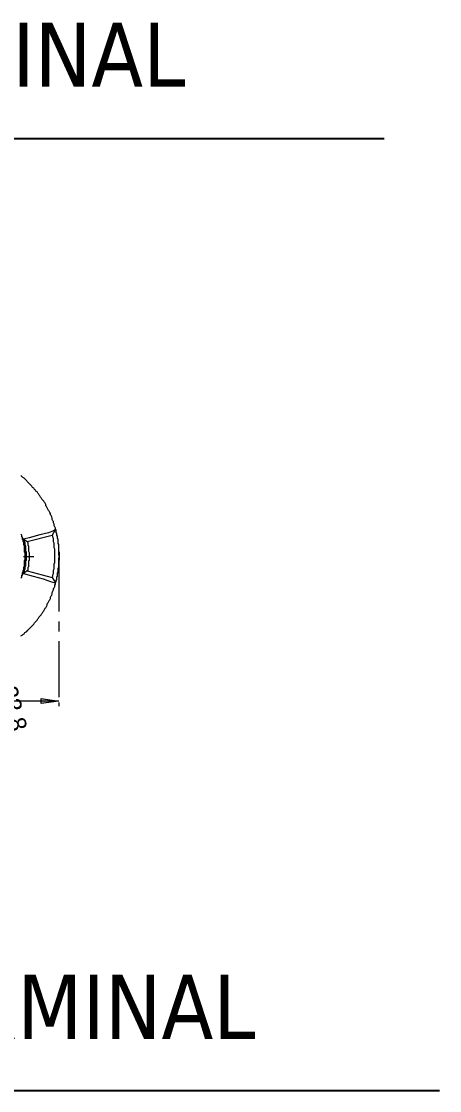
# Model space of a CAD drawing. Header units: millimetres. Extents: x 89051 to 218395, y -330386 to -125649.
# Drawn here: x 100765 to 101091, y -134660 to -133827 of the extents above; entities that cross this region are included whole.
import ezdxf

# ---------------------------------------------------------------- set-up
doc = ezdxf.new("R2010")
doc.units = ezdxf.units.MM
doc.header["$LTSCALE"] = 13
doc.layers.add('C00-00-00', color=7, linetype='Continuous')
doc.layers.add('C00-00-FF', color=5, linetype='Continuous', true_color=0x0000ff)
doc.layers.add('标注、文本', color=3, linetype='Continuous', lineweight=25)
doc.layers.add('铁心', color=3, linetype='Continuous', lineweight=0)
doc.styles.get("Standard").update_dxf_attribs({"font": 'gbenor.shx', "bigfont": 'gbcbig.shx'})
doc.styles.add('Tahoma$001', font='tahoma.ttf', dxfattribs={"height": 2.159784})

msp = doc.modelspace()

# ---------------------------------------------------------------- hatches: boundary and pattern name
at = {"layer": 'C00-00-00'}
h = msp.add_hatch(color=256, dxfattribs=at)
h.dxf.hatch_style = 2
h.paths.add_polyline_path([(100767.47, -134247.73), (100767.62, -134247.37), (100767.98, -134247.22), (100768.34, -134247.37), (100768.49, -134247.73), (100768.34, -134248.09), (100767.98, -134248.24), (100767.62, -134248.09)])
at = {"layer": '铁心', "lineweight": 13}
h = msp.add_hatch(color=256, dxfattribs=at)
h.dxf.hatch_style = 2
h.paths.add_polyline_path([(100794.61, -134356.84), (100780.78, -134358.89), (100780.78, -134354.79)])

# ---------------------------------------------------------------- linework, layer by layer
at = {"layer": 'C00-00-00', "lineweight": 15}
for points in [[(100764.91, -134306.13), (100765.93, -134305.61), (100766.44, -134305.1), (100767.47, -134304.59), (100767.98, -134303.56), (100769, -134303.05), (100769.52, -134302.54), (100770.54, -134301.52), (100771.05, -134301), (100771.56, -134300.49), (100772.59, -134299.47), (100773.1, -134298.95), (100773.61, -134298.44), (100774.64, -134297.42), (100775.15, -134296.91), (100775.66, -134295.88), (100776.17, -134295.37), (100777.2, -134294.34), (100777.71, -134293.83), (100778.22, -134292.81), (100778.74, -134292.29), (100779.25, -134291.27), (100779.76, -134290.76), (100780.78, -134289.73), (100781.3, -134288.71), (100781.81, -134288.2), (100782.32, -134287.17), (100782.83, -134286.66), (100783.35, -134285.64), (100783.86, -134284.61), (100784.37, -134284.1), (100784.88, -134283.07), (100785.39, -134282.05), (100785.39, -134281.03), (100785.91, -134280.51), (100786.42, -134279.49), (100786.93, -134278.46), (100787.44, -134277.95), (100787.96, -134276.93), (100787.96, -134275.9), (100788.47, -134274.88), (100788.98, -134274.37), (100789.49, -134273.34), (100789.49, -134272.32), (100790, -134271.29), (100790.52, -134270.27), (100790.52, -134269.24), (100791.03, -134268.73), (100791.54, -134267.71), (100791.54, -134266.68), (100792.05, -134265.66), (100792.05, -134264.63), (100792.57, -134263.61), (100792.57, -134263.1), (100793.08, -134262.07), (100793.08, -134261.05), (100793.08, -134260.02), (100793.59, -134259), (100793.59, -134257.98), (100793.59, -134256.95), (100794.1, -134255.93), (100794.1, -134254.9), (100794.1, -134253.88), (100794.1, -134253.37), (100794.61, -134252.34), (100794.61, -134251.32), (100794.61, -134250.29), (100794.61, -134249.27), (100794.61, -134248.24), (100794.61, -134247.22), (100794.61, -134246.19), (100794.61, -134245.17), (100795.13, -134244.15), (100794.61, -134243.12), (100794.61, -134242.1), (100794.61, -134241.58), (100794.61, -134240.56), (100794.61, -134239.53), (100794.61, -134238.51), (100794.61, -134237.49), (100794.61, -134236.46), (100794.61, -134235.44), (100794.1, -134234.41), (100794.1, -134233.39), (100794.1, -134232.36), (100794.1, -134231.34), (100793.59, -134230.31), (100793.59, -134229.8), (100793.59, -134228.78), (100793.08, -134227.75), (100793.08, -134226.73), (100792.57, -134225.7), (100792.57, -134224.68), (100792.57, -134223.66), (100792.05, -134222.63), (100792.05, -134222.12), (100791.54, -134221.09), (100791.03, -134220.07), (100791.03, -134219.05), (100790.52, -134218.02), (100790.52, -134217), (100790, -134216.48), (100789.49, -134215.46), (100789.49, -134214.44), (100788.98, -134213.41), (100788.47, -134212.39), (100787.96, -134211.87), (100787.96, -134210.85), (100787.44, -134209.83), (100786.93, -134208.8), (100786.42, -134208.29), (100785.91, -134207.26), (100785.39, -134206.24), (100784.88, -134205.22), (100784.37, -134204.7), (100784.37, -134203.68), (100783.86, -134202.65), (100783.35, -134202.14), (100782.83, -134201.12), (100782.32, -134200.61), (100781.3, -134199.58), (100780.78, -134198.56), (100780.27, -134198.04), (100779.76, -134197.02), (100779.25, -134196.51), (100778.74, -134195.48), (100778.22, -134194.97), (100777.71, -134193.95), (100776.69, -134193.43), (100776.17, -134192.41), (100775.66, -134191.9), (100775.15, -134190.87), (100774.13, -134190.36), (100773.61, -134189.34), (100773.1, -134188.82), (100772.08, -134187.8), (100771.56, -134187.29), (100771.05, -134186.77), (100770.03, -134185.75), (100769.52, -134185.24), (100769, -134184.73), (100767.98, -134183.7), (100767.47, -134183.19), (100766.44, -134182.68), (100765.93, -134182.16), (100764.91, -134181.14)], [(100764.91, -134226.73), (100765.42, -134227.24), (100765.42, -134228.27), (100765.42, -134228.78), (100765.93, -134229.29), (100765.93, -134229.8), (100765.93, -134230.83), (100766.44, -134231.34), (100766.44, -134231.85), (100766.44, -134232.36), (100766.95, -134233.39), (100766.95, -134233.9), (100766.95, -134234.41), (100766.95, -134234.92), (100767.47, -134235.95), (100767.47, -134236.46), (100767.47, -134236.97), (100767.47, -134237.49), (100767.47, -134238.51), (100767.47, -134239.02), (100767.47, -134239.53), (100767.47, -134240.56), (100767.98, -134241.07), (100767.98, -134241.58), (100767.98, -134242.1), (100767.98, -134243.12), (100767.98, -134243.63), (100767.98, -134244.15), (100767.98, -134244.66), (100767.98, -134245.68), (100767.98, -134246.19), (100767.98, -134246.71), (100767.47, -134247.73), (100767.47, -134248.24), (100767.47, -134248.76), (100767.47, -134249.27), (100767.47, -134250.29), (100767.47, -134250.8), (100767.47, -134251.32), (100767.47, -134251.83), (100766.95, -134252.85), (100766.95, -134253.37), (100766.95, -134253.88), (100766.95, -134254.39), (100766.44, -134255.41), (100766.44, -134255.93), (100766.44, -134256.44), (100765.93, -134256.95), (100765.93, -134257.98), (100765.93, -134258.49), (100765.42, -134259), (100765.42, -134259.51), (100765.42, -134260.54), (100764.91, -134261.05)], [(100765.93, -134228.78), (100766.95, -134233.9)], [(100792.05, -134223.14), (100790.52, -134224.17), (100786.42, -134225.7), (100779.76, -134227.24), (100771.56, -134229.8), (100766.95, -134230.83)], [(100789.49, -134227.75), (100770.03, -134232.88)], [(100789.49, -134227.75), (100792.05, -134223.14)], [(100789.49, -134260.54), (100790, -134259.51), (100790, -134258.49), (100790.52, -134257.46), (100790.52, -134256.44), (100790.52, -134255.41), (100790.52, -134254.9), (100791.03, -134253.88), (100791.03, -134252.85), (100791.03, -134251.83), (100791.03, -134250.8), (100791.03, -134249.78), (100791.54, -134249.27), (100791.54, -134248.24), (100791.54, -134247.22), (100791.54, -134246.19), (100791.54, -134245.17), (100791.54, -134244.15), (100791.54, -134243.63), (100791.54, -134242.61), (100791.54, -134241.58), (100791.54, -134240.56), (100791.54, -134239.53), (100791.54, -134238.51), (100791.03, -134237.49), (100791.03, -134236.97), (100791.03, -134235.95), (100791.03, -134234.92), (100791.03, -134233.9), (100790.52, -134232.88), (100790.52, -134231.85), (100790.52, -134231.34), (100790.52, -134230.31), (100790, -134229.29), (100790, -134228.27), (100789.49, -134227.75)], [(100792.05, -134264.63), (100792.57, -134263.61), (100792.57, -134262.59), (100793.08, -134261.56), (100793.08, -134260.54), (100793.59, -134259.51), (100793.59, -134258.49), (100793.59, -134257.46), (100794.1, -134256.44), (100794.1, -134255.93), (100794.1, -134254.9), (100794.61, -134253.88), (100794.61, -134252.85), (100794.61, -134251.83), (100794.61, -134250.8), (100794.61, -134249.78), (100794.61, -134248.76), (100794.61, -134247.73), (100795.13, -134246.71), (100795.13, -134245.68), (100795.13, -134244.66), (100795.13, -134243.63), (100795.13, -134243.12), (100795.13, -134242.1), (100795.13, -134241.07), (100794.61, -134240.05), (100794.61, -134239.02), (100794.61, -134238), (100794.61, -134236.97), (100794.61, -134235.95), (100794.61, -134234.92), (100794.1, -134233.9), (100794.1, -134232.88), (100794.1, -134231.85), (100794.1, -134230.83), (100793.59, -134230.31), (100793.59, -134229.29), (100793.59, -134228.27), (100793.08, -134227.24), (100793.08, -134226.22), (100792.57, -134225.19), (100792.57, -134224.17), (100792.05, -134223.14)], [(100770.03, -134232.88), (100766.95, -134230.83)], [(100766.95, -134230.83), (100767.47, -134231.34), (100767.47, -134231.85), (100767.47, -134232.36), (100767.98, -134233.39), (100767.98, -134233.9), (100767.98, -134234.41), (100767.98, -134234.92), (100768.49, -134235.95), (100768.49, -134236.46), (100768.49, -134236.97), (100768.49, -134238), (100768.49, -134238.51), (100768.49, -134239.02), (100768.49, -134239.53), (100769, -134240.56), (100769, -134241.07), (100769, -134241.58), (100769, -134242.61), (100769, -134243.12), (100769, -134243.63), (100769, -134244.66), (100769, -134245.17), (100769, -134245.68), (100769, -134246.71), (100769, -134247.22), (100768.49, -134247.73), (100768.49, -134248.24), (100768.49, -134249.27), (100768.49, -134249.78), (100768.49, -134250.29), (100768.49, -134251.32), (100768.49, -134251.83), (100767.98, -134252.34), (100767.98, -134252.85), (100767.98, -134253.88), (100767.98, -134254.39), (100767.47, -134254.9), (100767.47, -134255.93), (100767.47, -134256.44), (100767.47, -134256.95), (100766.95, -134257.46)], [(100766.95, -134233.9), (100767.47, -134236.46)], [(100770.03, -134232.88), (100770.54, -134233.39), (100770.54, -134233.9), (100770.54, -134234.92), (100770.54, -134235.44), (100771.05, -134235.95), (100771.05, -134236.97), (100771.05, -134237.49), (100771.05, -134238), (100771.05, -134239.02), (100771.05, -134239.53), (100771.05, -134240.05), (100771.56, -134241.07), (100771.56, -134241.58), (100771.56, -134242.1), (100771.56, -134243.12), (100771.56, -134243.63), (100771.56, -134244.66), (100771.56, -134245.17), (100771.56, -134245.68), (100771.56, -134246.71), (100771.56, -134247.22), (100771.05, -134247.73), (100771.05, -134248.76), (100771.05, -134249.27), (100771.05, -134249.78), (100771.05, -134250.8), (100771.05, -134251.32), (100771.05, -134252.34), (100770.54, -134252.85), (100770.54, -134253.37), (100770.54, -134254.39), (100770.54, -134254.9), (100770.03, -134255.41)], [(100767.98, -134240.05), (100767.98, -134240.56)], [(100767.98, -134240.56), (100767.98, -134247.73)], [(100766.95, -134254.39), (100765.93, -134259)], [(100767.47, -134251.83), (100766.95, -134254.39)], [(100770.03, -134255.41), (100766.95, -134257.46)], [(100770.03, -134255.41), (100789.49, -134260.54)], [(100766.95, -134257.46), (100774.64, -134259.51), (100782.32, -134261.56), (100787.96, -134263.61), (100791.54, -134264.63), (100792.05, -134264.63)], [(100789.49, -134260.54), (100792.05, -134264.63)]]:
    msp.add_lwpolyline(points, dxfattribs=at)
at = {"layer": 'C00-00-FF', "lineweight": 15}
msp.add_lwpolyline([(100766.95, -134244.15), (100775.15, -134244.15)], dxfattribs=at)
at = {"layer": '标注、文本'}
for p, q in [((100173.19, -133918.53), (101047.86, -133918.53)), ((100216.31, -134660.4), (101090.99, -134660.4))]:
    msp.add_line(p, q, dxfattribs=at)
at = {"layer": '铁心', "lineweight": 13}
for points in [[(100794.61, -134244.15), (100794.61, -134287.17)], [(100794.61, -134294.86), (100794.61, -134302.54)], [(100794.61, -134310.22), (100794.61, -134353.76)], [(100794.61, -134356.84), (100434, -134356.84)], [(100794.61, -134357.86), (100794.61, -134360.93)]]:
    msp.add_lwpolyline(points, dxfattribs=at)
msp.add_lwpolyline([(100794.61, -134356.84), (100780.78, -134358.89), (100780.78, -134354.79)], close=True, dxfattribs=at)

# ---------------------------------------------------------------- texts
at = {"layer": '铁心', "lineweight": 13, "style": 'Tahoma$001'}
for s, p in [('LV BUSHING TERMINAL', (100209.8, -133878.19)), ('HV BUSHING TERMINAL', (100252.92, -134620.06))]:
    msp.add_text(s, height=50, dxfattribs=at).set_placement(p)
at = {"layer": '铁心', "lineweight": 13, "insert": (100761.71, -134343.81), "char_height": 13.6014, "attachment_point": 1, "rotation": 284}
msp.add_mtext('{\\fCenturyGothic|b0|i0|c0;23.8 }', dxfattribs=at)

doc.saveas('drawing.dxf')
